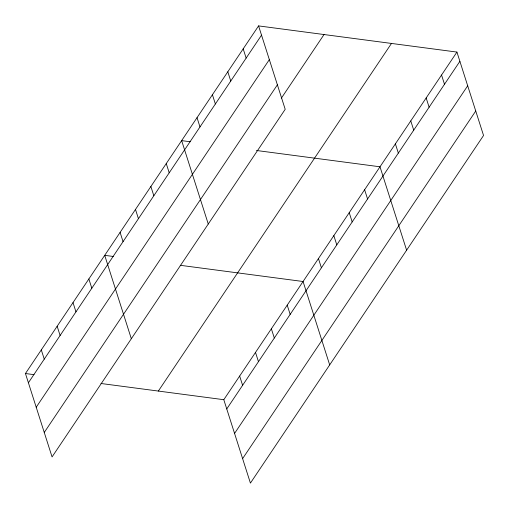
<?xml version="1.0" encoding="UTF-8"?>
<svg xmlns="http://www.w3.org/2000/svg" width="509" height="509" viewBox="0 0 509 509"><rect width="100%" height="100%" fill="white"/><g stroke="black" fill="none" stroke-linecap="round" stroke-linejoin="round"><path stroke-width="0.76" d="M258.578 25.902L285.199 109.301L52.064 456.923L25.45 373.523L258.578 25.902L456.936 52.077L483.55 135.477L250.422 483.098L223.801 399.699L456.936 52.077M28.402 382.768L261.531 35.146M36.209 407.238L269.344 59.617M44.258 432.453L277.386 84.831M281.394 98.122L324.036 34.542M158.35 391.058L391.478 43.437M226.753 408.943L459.888 61.322M234.566 433.413L467.695 85.792M242.608 458.628L475.743 111.007M190.22 141.75L181.649 140.618L208.264 224.017M256.409 150.479L380 166.793L406.615 250.193M113.284 256.466L104.714 255.333L131.328 338.733M180.25 265.297L303.071 281.509L329.686 364.908M25.45 373.523L34.02 374.656M100.986 383.493L223.801 399.699M441.545 75.02L444.497 84.265M426.16 97.963L429.112 107.208M410.776 120.907L413.728 130.151M395.385 143.85L398.337 153.094M364.616 189.736L367.568 198.981M349.225 212.679L352.177 221.924M333.84 235.622L336.793 244.867M318.456 258.566L321.408 267.81M243.194 48.845L246.146 58.09M227.809 71.788L230.755 81.033M287.216 305.146L290.168 314.39M212.418 94.731L215.371 103.976M271.361 328.782L274.313 338.033M197.034 117.674L199.986 126.919M255.512 352.425L258.457 361.67M239.656 376.062L242.608 385.307M166.258 163.561L169.211 172.806M150.874 186.504L153.826 195.749M135.489 209.447L138.435 218.692M120.099 232.39L123.051 241.635M88.859 278.97L91.811 288.215M73.01 302.607L75.962 311.858M57.154 326.25L60.107 335.495M41.305 349.887L44.251 359.131"/></g></svg>
